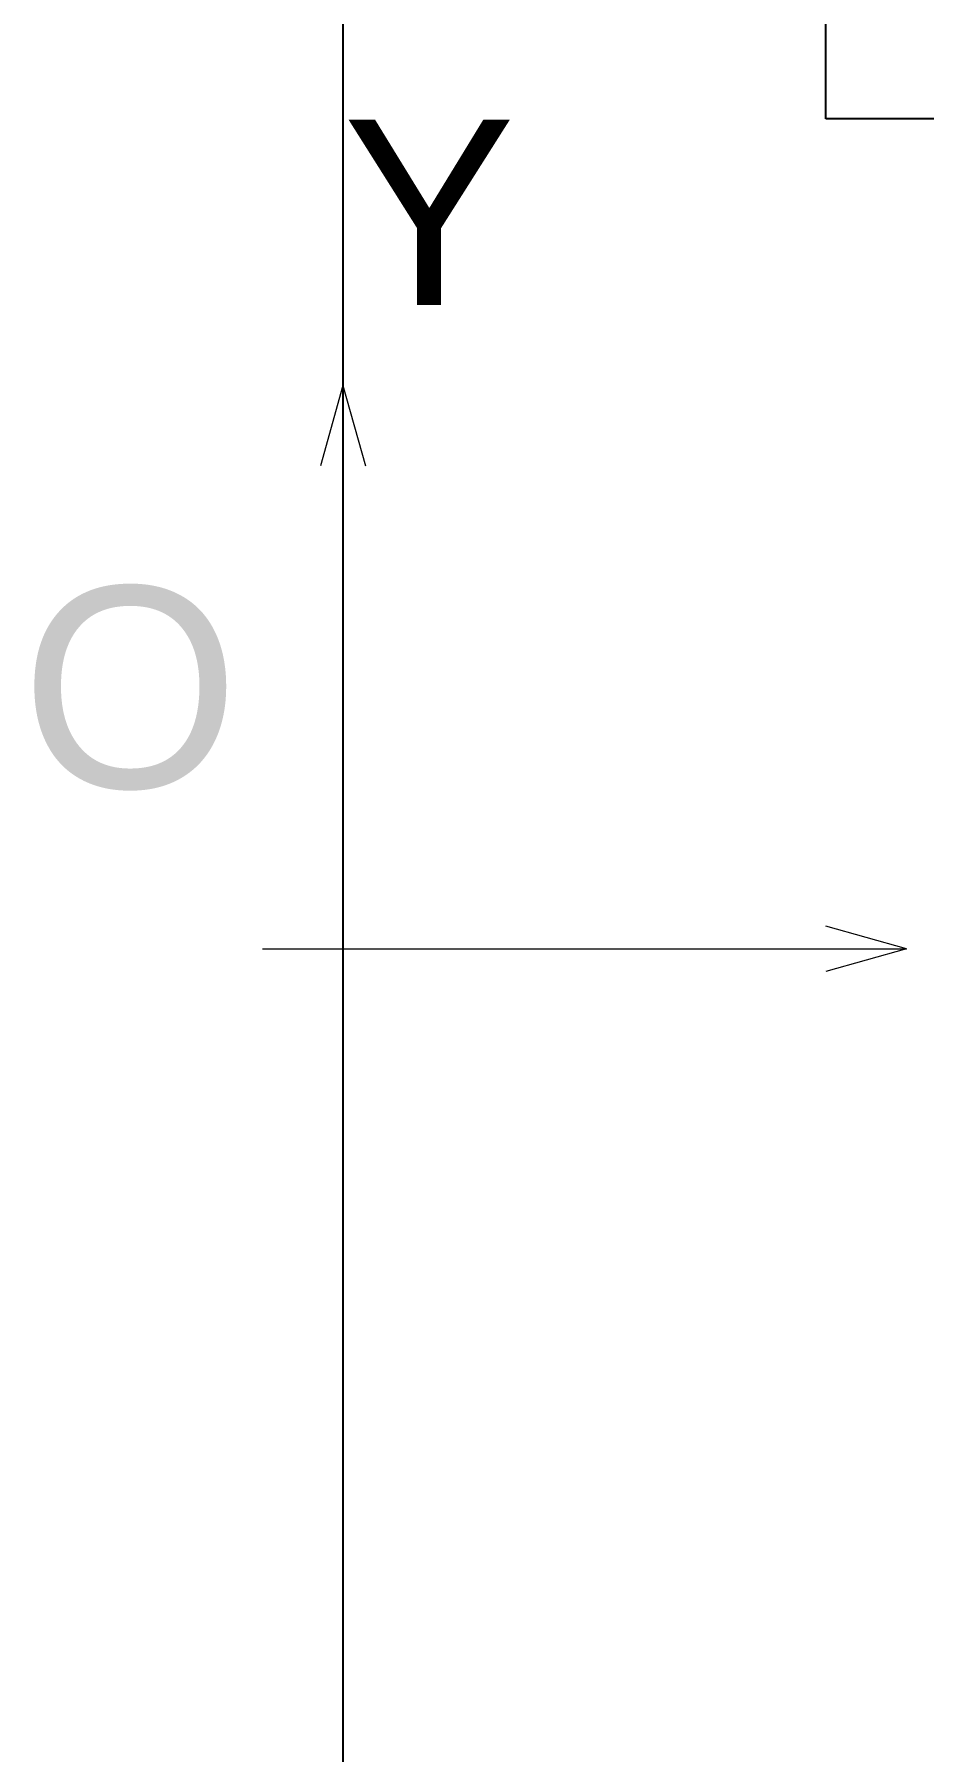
# Paper-space layout '01_三视图' of a CAD drawing. Header units: millimetres. Extents: x 8 to 452, y 8 to 289.
# Drawn here: x 137.93 to 148.98, y 82.02 to 103.36 of the extents above; entities that cross this region are included whole.
import ezdxf

# ---------------------------------------------------------------- set-up
doc = ezdxf.new("R2010")
doc.units = ezdxf.units.MM
doc.linetypes.add('S45_HIDDEN', pattern=[2.3, 1.5, -0.8])
for name, color, linetype, lineweight in [('ANNOTATIONS', 7, 'CONTINUOUS', 18), ('HIDDEN', 7, 'S45_HIDDEN', 13), ('VISIBLE', 7, 'CONTINUOUS', 25)]:
    doc.layers.add(name, color=color, linetype=linetype, lineweight=lineweight)
doc.styles.add('CJK', font='Arial Unicode.ttf')

psp = doc.layouts.new('01_三视图')

# ---------------------------------------------------------------- linework, layer by layer
at = {"layer": 'ANNOTATIONS'}
for p, q in [((141.764, 99), (141.484, 98)), ((141.764, 92), (141.764, 99)), ((141.764, 99), (142.044, 98)), ((141.764, 91), (141.764, 93)), ((148.764, 92), (147.764, 92.28)), ((140.764, 92), (142.764, 92)), ((141.764, 92), (148.764, 92)), ((148.764, 92), (147.764, 91.72))]:
    psp.add_line(p, q, dxfattribs=at)
at = {"layer": 'HIDDEN'}
psp.add_lwpolyline([(147.764, 102.312), (147.764, 102.524), (147.764, 103.148), (147.764, 104.153), (147.764, 105.489), (147.764, 107.089), (147.764, 108.872), (147.764, 110.75), (147.764, 112.628), (147.764, 114.411), (147.764, 116.011), (147.764, 117.347), (147.764, 118.352), (147.764, 118.976), (147.764, 119.187)], dxfattribs=at)
at = {"layer": 'VISIBLE'}
for points in [[(141.764, 122), (141.764, 62)], [(147.764, 102.312), (147.764, 119.187)], [(156.764, 102.312), (147.764, 102.312)]]:
    psp.add_lwpolyline(points, dxfattribs=at)

# ---------------------------------------------------------------- texts
at = {"layer": 'ANNOTATIONS', "style": 'CJK'}
for s, height, p in [('Y', 2.3, (141.764, 100)), ('O', 2.5, (137.764, 94))]:
    psp.add_text(s, height=height, dxfattribs=at).set_placement(p)

doc.saveas('drawing.dxf')
